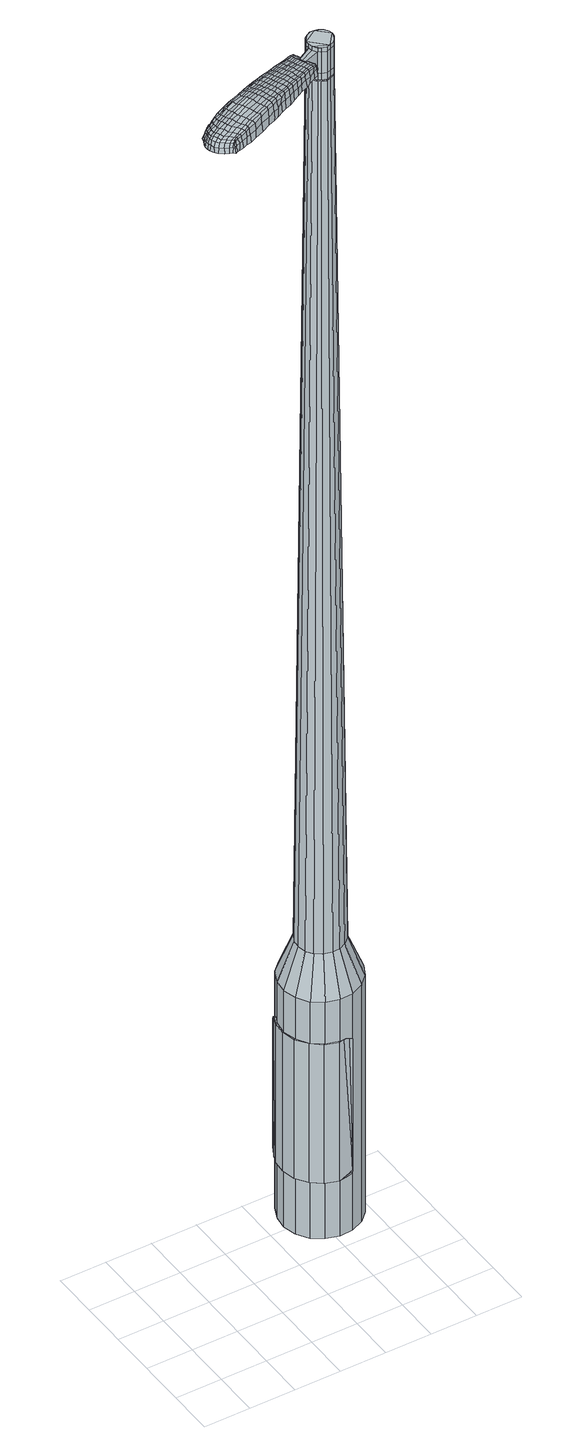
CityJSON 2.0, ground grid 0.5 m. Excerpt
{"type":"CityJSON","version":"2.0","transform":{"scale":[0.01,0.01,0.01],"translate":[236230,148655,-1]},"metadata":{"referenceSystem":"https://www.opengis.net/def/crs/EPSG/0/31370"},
"CityObjects":{
"object1":{"type":"GenericCityObject","attributes":{"cluster":153,"mean_distance_to_centroid":0.282,"new_centroid_x":236232.1,"new_centroid_y":148656.59,"mean_distance_to_camera":11.83,"H1":15.17,"H2":19.15,"Z_final":111.48,"cluster2":-1,"proj_x":236229.72,"proj_y":148650.28,"id_line":53261,"bearing_l":293.91,"distance":6.74,"orientation":"right","G_obj":203.91},"geometry":[{"type":"MultiSurface","lod":"2","boundaries":[[[0,1,2,3]],[[1,4,5,2]],[[4,6,7,5]],[[6,8,9,7]],[[8,10,11,9]],[[10,12,13,11]],[[12,14,15,13]],[[14,16,17,15]],[[16,18,19,17]],[[18,20,21,19]],[[20,22,23,21]],[[22,24,25,23]],[[24,26,27,25]],[[26,28,29,27]],[[28,30,31,29]],[[30,32,33,31]],[[32,34,35,33]],[[34,0,3,35]],[[36,37,38,39]],[[38,40,41,42]],[[41,43,42]],[[42,44,45,46]],[[45,47,46]],[[46,48,49,50]],[[49,51,50]],[[42,46,50,38]],[[50,52,39,38]],[[53,36,39]],[[2,5,7,35]],[[7,9,11,15]],[[11,13,15]],[[15,17,19,23]],[[19,21,23]],[[23,25,27,31]],[[27,29,31]],[[15,23,31,7]],[[31,33,35,7]],[[3,2,35]],[[1,0,54,55]],[[0,34,56,54]],[[34,32,57,56]],[[32,30,58,57]],[[30,28,59,58]],[[28,26,60,59]],[[26,24,61,60]],[[24,22,62,61]],[[22,20,63,62]],[[20,18,64,63]],[[18,16,65,64]],[[16,14,66,65]],[[14,12,67,66]],[[12,10,68,67]],[[10,8,69,68]],[[8,6,70,69]],[[6,4,71,70]],[[4,1,55,71]],[[55,54,72,73]],[[54,56,74,72]],[[56,57,75,74]],[[57,58,76,75]],[[58,59,77,76]],[[59,60,78,77]],[[60,61,79,78]],[[61,62,80,79]],[[62,63,81,80]],[[63,64,82,81]],[[64,65,83,82]],[[65,66,84,83]],[[66,67,85,84]],[[67,68,86,85]],[[68,69,87,86]],[[69,70,88,87]],[[70,71,89,88]],[[71,55,73,89]],[[72,90,91,73]],[[92,93,90,72]],[[94,95,93,92]],[[96,97,95,94]],[[77,98,97,96]],[[99,100,98,77]],[[79,101,100,99]],[[80,102,101,79]],[[103,104,102,80]],[[105,106,104,103]],[[83,107,106,105]],[[108,109,107,83]],[[110,111,109,108]],[[112,113,111,110]],[[114,115,113,112]],[[116,117,115,114]],[[118,119,117,116]],[[73,91,119,118]],[[120,121,122,123]],[[124,120,123,125]],[[126,124,125,127]],[[128,126,127,129]],[[130,128,129,131]],[[132,130,131,133]],[[134,132,133,135]],[[136,134,135,137]],[[138,136,137,139]],[[140,138,139,141]],[[142,140,141,143]],[[144,142,143,145]],[[146,144,145,147]],[[148,146,147,149]],[[150,148,149,151]],[[152,150,151,153]],[[74,92,72]],[[74,75,94,92]],[[75,76,96,94]],[[76,77,96]],[[78,99,77]],[[78,79,99]],[[81,103,80]],[[81,82,105,103]],[[82,83,105]],[[84,108,83]],[[84,85,110,108]],[[85,86,112,110]],[[86,87,114,112]],[[87,88,116,114]],[[88,89,118,116]],[[89,73,118]],[[154,119,91]],[[154,155,117,119]],[[155,156,115,117]],[[156,157,113,115]],[[157,158,111,113]],[[158,159,109,111]],[[159,107,109]],[[160,106,107]],[[160,161,104,106]],[[161,102,104]],[[162,100,101]],[[162,98,100]],[[163,97,98]],[[163,164,95,97]],[[164,165,93,95]],[[165,90,93]],[[39,52,152,166]],[[91,90,167,153]],[[53,39,166,121]],[[90,165,122,167]],[[36,53,121,120]],[[165,164,123,122]],[[37,36,120,124]],[[164,163,125,123]],[[38,37,124,126]],[[163,98,127,125]],[[40,38,126,128]],[[98,162,129,127]],[[41,40,128,130]],[[162,101,131,129]],[[43,41,130,132]],[[101,102,133,131]],[[42,43,132,134]],[[102,161,135,133]],[[44,42,134,136]],[[161,160,137,135]],[[45,44,136,138]],[[160,107,139,137]],[[47,45,138,140]],[[107,159,141,139]],[[46,47,140,142]],[[159,158,143,141]],[[48,46,142,144]],[[158,157,145,143]],[[49,48,144,146]],[[157,156,147,145]],[[51,49,146,148]],[[156,155,149,147]],[[50,51,148,150]],[[155,154,151,149]],[[52,50,150,152]],[[154,91,153,151]],[[152,153,168,169]],[[153,167,170,168]],[[167,122,171,170]],[[122,121,172,171]],[[121,166,173,172]],[[166,152,169,173]],[[174,175,176,177]],[[178,174,177,179]],[[174,178,180,181]],[[175,174,181,182]],[[183,184,185,186]],[[187,183,186,188]],[[183,187,189,190]],[[184,183,190,191]],[[192,193,194,195]],[[196,192,195,197]],[[192,196,198,199]],[[193,192,199,200]],[[201,202,203,204]],[[205,201,204,206]],[[201,205,207,208]],[[202,201,208,209]],[[210,211,212,213]],[[214,210,213,215]],[[210,214,216,217]],[[211,210,217,218]],[[219,220,221,222]],[[223,219,222,224]],[[219,223,225,226]],[[220,219,226,227]],[[228,229,230,231]],[[220,228,231,221]],[[228,220,227,232]],[[229,228,232,233]],[[234,235,236,237]],[[229,234,237,230]],[[234,229,233,238]],[[235,234,238,239]],[[240,178,179,241]],[[235,240,241,236]],[[240,235,239,242]],[[178,240,242,180]],[[243,244,245,246]],[[247,243,246,248]],[[243,247,249,250]],[[244,243,250,251]],[[252,253,254,255]],[[244,252,255,245]],[[252,244,251,256]],[[253,252,256,257]],[[258,259,260,261]],[[253,258,261,254]],[[258,253,257,262]],[[259,258,262,263]],[[264,265,266,267]],[[259,264,267,260]],[[264,259,263,268]],[[265,264,268,269]],[[270,175,182,271]],[[265,270,271,266]],[[270,265,269,272]],[[175,270,272,176]],[[273,274,275,276]],[[277,273,276,278]],[[273,277,279,280]],[[274,273,280,281]],[[282,283,284,285]],[[274,282,285,275]],[[282,274,281,286]],[[283,282,286,287]],[[288,289,290,291]],[[283,288,291,284]],[[288,283,287,292]],[[289,288,292,293]],[[294,187,188,295]],[[289,294,295,290]],[[294,289,293,296]],[[187,294,296,189]],[[297,298,299,300]],[[301,297,300,302]],[[297,301,303,304]],[[298,297,304,305]],[[306,307,308,309]],[[298,306,309,299]],[[306,298,305,310]],[[307,306,310,311]],[[312,313,314,315]],[[307,312,315,308]],[[312,307,311,316]],[[313,312,316,317]],[[318,319,320,321]],[[313,318,321,314]],[[318,313,317,322]],[[319,318,322,323]],[[324,184,191,325]],[[319,324,325,320]],[[324,319,323,326]],[[184,324,326,185]],[[327,213,212,328]],[[329,327,328,330]],[[327,329,331,332]],[[213,327,332,215]],[[333,329,330,334]],[[335,333,334,336]],[[333,335,337,338]],[[329,333,338,331]],[[339,335,336,340]],[[341,339,340,342]],[[339,341,343,344]],[[335,339,344,337]],[[345,341,342,346]],[[347,345,346,348]],[[345,347,349,350]],[[341,345,350,343]],[[351,347,348,352]],[[202,351,352,203]],[[351,202,209,353]],[[347,351,353,349]],[[354,355,200,199]],[[356,354,199,198]],[[354,356,357,358]],[[355,354,358,359]],[[360,361,359,358]],[[362,360,358,357]],[[360,362,363,364]],[[361,360,364,365]],[[366,367,365,364]],[[368,366,364,363]],[[366,368,369,370]],[[367,366,370,371]],[[372,373,371,370]],[[374,372,370,369]],[[372,374,207,205]],[[373,372,205,206]],[[375,376,377,378]],[[277,375,378,279]],[[375,277,278,379]],[[376,375,379,380]],[[381,196,197,382]],[[376,381,382,377]],[[381,376,380,383]],[[196,381,383,198]],[[384,385,386,387]],[[223,384,387,225]],[[384,223,224,388]],[[385,384,388,389]],[[390,391,392,393]],[[385,390,393,386]],[[390,385,389,394]],[[391,390,394,395]],[[396,193,200,397]],[[391,396,397,392]],[[396,391,395,398]],[[193,396,398,194]],[[399,400,401,402]],[[181,399,402,182]],[[399,181,180,403]],[[400,399,403,404]],[[405,406,407,408]],[[400,405,408,401]],[[405,400,404,409]],[[406,405,409,410]],[[411,204,203,412]],[[406,411,412,407]],[[411,406,410,413]],[[204,411,413,206]],[[414,415,416,417]],[[186,414,417,188]],[[414,186,185,418]],[[415,414,418,419]],[[420,208,207,421]],[[415,420,421,416]],[[420,415,419,422]],[[208,420,422,209]],[[423,424,425,426]],[[301,423,426,303]],[[423,301,302,427]],[[424,423,427,428]],[[429,214,215,430]],[[424,429,430,425]],[[429,424,428,431]],[[214,429,431,216]],[[432,433,434,435]],[[247,432,435,249]],[[432,247,248,436]],[[433,432,436,437]],[[438,439,440,441]],[[433,438,441,434]],[[438,433,437,442]],[[439,438,442,443]],[[444,211,218,445]],[[439,444,445,440]],[[444,439,443,446]],[[211,444,446,212]],[[447,448,437,436]],[[246,447,436,248]],[[447,246,245,449]],[[448,447,449,450]],[[451,452,443,442]],[[448,451,442,437]],[[451,448,450,453]],[[452,451,453,454]],[[455,328,212,446]],[[452,455,446,443]],[[455,452,454,456]],[[328,455,456,330]],[[457,458,459,460]],[[304,457,460,305]],[[457,304,303,426]],[[458,457,426,425]],[[461,332,331,462]],[[458,461,462,459]],[[461,458,425,430]],[[332,461,430,215]],[[463,464,450,449]],[[255,463,449,245]],[[463,255,254,465]],[[464,463,465,466]],[[467,468,454,453]],[[464,467,453,450]],[[467,464,466,469]],[[468,467,469,470]],[[471,334,330,456]],[[468,471,456,454]],[[471,468,470,472]],[[334,471,472,336]],[[473,474,475,476]],[[310,473,476,311]],[[473,310,305,460]],[[474,473,460,459]],[[477,338,337,478]],[[474,477,478,475]],[[477,474,459,462]],[[338,477,462,331]],[[479,480,466,465]],[[261,479,465,254]],[[479,261,260,481]],[[480,479,481,482]],[[483,484,470,469]],[[480,483,469,466]],[[483,480,482,485]],[[484,483,485,486]],[[487,340,336,472]],[[484,487,472,470]],[[487,484,486,488]],[[340,487,488,342]],[[489,490,491,492]],[[316,489,492,317]],[[489,316,311,476]],[[490,489,476,475]],[[493,344,343,494]],[[490,493,494,491]],[[493,490,475,478]],[[344,493,478,337]],[[495,496,482,481]],[[267,495,481,260]],[[495,267,266,497]],[[496,495,497,498]],[[499,500,486,485]],[[496,499,485,482]],[[499,496,498,501]],[[500,499,501,502]],[[503,346,342,488]],[[500,503,488,486]],[[503,500,502,504]],[[346,503,504,348]],[[505,506,507,508]],[[322,505,508,323]],[[505,322,317,492]],[[506,505,492,491]],[[509,350,349,510]],[[506,509,510,507]],[[509,506,491,494]],[[350,509,494,343]],[[511,512,498,497]],[[271,511,497,266]],[[511,271,182,402]],[[512,511,402,401]],[[513,514,502,501]],[[512,513,501,498]],[[513,512,401,408]],[[514,513,408,407]],[[515,352,348,504]],[[514,515,504,502]],[[515,514,407,412]],[[352,515,412,203]],[[516,517,419,418]],[[326,516,418,185]],[[516,326,323,508]],[[517,516,508,507]],[[518,353,209,422]],[[517,518,422,419]],[[518,517,507,510]],[[353,518,510,349]],[[519,520,380,379]],[[276,519,379,278]],[[519,276,275,521]],[[520,519,521,522]],[[523,356,198,383]],[[520,523,383,380]],[[523,520,522,524]],[[356,523,524,357]],[[525,526,527,528]],[[226,525,528,227]],[[525,226,225,387]],[[526,525,387,386]],[[529,530,531,532]],[[526,529,532,527]],[[529,526,386,393]],[[530,529,393,392]],[[533,355,359,534]],[[530,533,534,531]],[[533,530,392,397]],[[355,533,397,200]],[[535,536,522,521]],[[285,535,521,275]],[[535,285,284,537]],[[536,535,537,538]],[[539,362,357,524]],[[536,539,524,522]],[[539,536,538,540]],[[362,539,540,363]],[[541,542,543,544]],[[232,541,544,233]],[[541,232,227,528]],[[542,541,528,527]],[[545,546,547,548]],[[542,545,548,543]],[[545,542,527,532]],[[546,545,532,531]],[[549,361,365,550]],[[546,549,550,547]],[[549,546,531,534]],[[361,549,534,359]],[[551,552,538,537]],[[291,551,537,284]],[[551,291,290,553]],[[552,551,553,554]],[[555,368,363,540]],[[552,555,540,538]],[[555,552,554,556]],[[368,555,556,369]],[[557,558,559,560]],[[238,557,560,239]],[[557,238,233,544]],[[558,557,544,543]],[[561,562,563,564]],[[558,561,564,559]],[[561,558,543,548]],[[562,561,548,547]],[[565,367,371,566]],[[562,565,566,563]],[[565,562,547,550]],[[367,565,550,365]],[[567,568,554,553]],[[295,567,553,290]],[[567,295,188,417]],[[568,567,417,416]],[[569,374,369,556]],[[568,569,556,554]],[[569,568,416,421]],[[374,569,421,207]],[[570,571,404,403]],[[242,570,403,180]],[[570,242,239,560]],[[571,570,560,559]],[[572,573,410,409]],[[571,572,409,404]],[[572,571,559,564]],[[573,572,564,563]],[[574,373,206,413]],[[573,574,413,410]],[[574,573,563,566]],[[373,574,566,371]],[[575,576,577,578]],[[578,577,579,580]],[[581,579,577,582]],[[582,577,576,583]],[[584,585,586,587]],[[587,586,588,589]],[[590,588,586,591]],[[591,586,585,592]],[[593,594,595,596]],[[596,595,597,598]],[[599,597,595,600]],[[600,595,594,601]],[[602,603,604,605]],[[605,604,606,607]],[[608,606,604,609]],[[609,604,603,610]],[[611,612,613,614]],[[614,613,615,616]],[[617,615,613,618]],[[618,613,612,619]],[[620,621,622,623]],[[623,622,624,625]],[[626,624,622,627]],[[627,622,621,628]],[[629,630,631,632]],[[632,631,621,620]],[[628,621,631,633]],[[633,631,630,634]],[[635,636,637,638]],[[638,637,630,629]],[[634,630,637,639]],[[639,637,636,640]],[[580,579,641,642]],[[642,641,636,635]],[[640,636,641,643]],[[643,641,579,581]],[[644,645,646,647]],[[647,646,648,649]],[[650,648,646,651]],[[651,646,645,652]],[[653,654,655,656]],[[656,655,645,644]],[[652,645,655,657]],[[657,655,654,658]],[[659,660,661,662]],[[662,661,654,653]],[[658,654,661,663]],[[663,661,660,664]],[[665,666,667,668]],[[668,667,660,659]],[[664,660,667,669]],[[669,667,666,670]],[[583,576,671,672]],[[672,671,666,665]],[[670,666,671,673]],[[673,671,576,575]],[[674,675,676,677]],[[677,676,678,679]],[[680,678,676,681]],[[681,676,675,682]],[[683,684,685,686]],[[686,685,675,674]],[[682,675,685,687]],[[687,685,684,688]],[[689,690,691,692]],[[692,691,684,683]],[[688,684,691,693]],[[693,691,690,694]],[[589,588,695,696]],[[696,695,690,689]],[[694,690,695,697]],[[697,695,588,590]],[[698,699,700,701]],[[701,700,702,703]],[[704,702,700,705]],[[705,700,699,706]],[[707,708,709,710]],[[710,709,699,698]],[[706,699,709,711]],[[711,709,708,712]],[[713,714,715,716]],[[716,715,708,707]],[[712,708,715,717]],[[717,715,714,718]],[[719,720,721,722]],[[722,721,714,713]],[[718,714,721,723]],[[723,721,720,724]],[[592,585,725,726]],[[726,725,720,719]],[[724,720,725,727]],[[727,725,585,584]],[[611,614,728,729]],[[729,728,730,731]],[[732,730,728,733]],[[733,728,614,616]],[[731,730,734,735]],[[735,734,736,737]],[[738,736,734,739]],[[739,734,730,732]],[[737,736,740,741]],[[741,740,742,743]],[[744,742,740,745]],[[745,740,736,738]],[[743,742,746,747]],[[747,746,748,749]],[[750,748,746,751]],[[751,746,742,744]],[[749,748,752,753]],[[753,752,603,602]],[[610,603,752,754]],[[754,752,748,750]],[[601,755,756,600]],[[600,756,757,599]],[[758,757,756,759]],[[759,756,755,760]],[[760,761,762,759]],[[759,762,763,758]],[[764,763,762,765]],[[765,762,761,766]],[[766,767,768,765]],[[765,768,769,764]],[[770,769,768,771]],[[771,768,767,772]],[[772,773,774,771]],[[771,774,775,770]],[[608,775,774,606]],[[606,774,773,607]],[[776,777,778,779]],[[779,778,678,680]],[[679,678,778,780]],[[780,778,777,781]],[[598,597,782,783]],[[783,782,777,776]],[[781,777,782,784]],[[784,782,597,599]],[[785,786,787,788]],[[788,787,624,626]],[[625,624,787,789]],[[789,787,786,790]],[[791,792,793,794]],[[794,793,786,785]],[[790,786,793,795]],[[795,793,792,796]],[[601,594,797,798]],[[798,797,792,791]],[[796,792,797,799]],[[799,797,594,593]],[[800,801,802,803]],[[803,802,582,583]],[[581,582,802,804]],[[804,802,801,805]],[[806,807,808,809]],[[809,808,801,800]],[[805,801,808,810]],[[810,808,807,811]],[[602,605,812,813]],[[813,812,807,806]],[[811,807,812,814]],[[814,812,605,607]],[[815,816,817,818]],[[818,817,587,589]],[[584,587,817,819]],[[819,817,816,820]],[[608,609,821,822]],[[822,821,816,815]],[[820,816,821,823]],[[823,821,609,610]],[[824,825,702,826]],[[826,702,704]],[[703,702,827]],[[827,702,825,828]],[[616,615,829,830]],[[830,829,825,824]],[[828,825,829,831]],[[831,829,615,617]],[[832,833,648,650]],[[649,648,834]],[[648,833,834]],[[835,836,837,838]],[[838,837,833,832]],[[834,833,837,839]],[[839,837,836,840]],[[619,612,841,842]],[[842,841,836,835]],[[840,836,841,843]],[[843,841,612,611]],[[834,844,647,649]],[[644,647,844,845]],[[845,844,846]],[[840,847,848,839]],[[839,848,844,834]],[[846,844,848,849]],[[849,848,847,850]],[[611,729,851,843]],[[843,851,847,840]],[[850,847,851,852]],[[852,851,729,731]],[[853,854,855,856]],[[856,855,705,706]],[[704,705,855,826]],[[826,855,854,824]],[[732,733,857,858]],[[858,857,854,853]],[[824,854,857,830]],[[830,857,733,616]],[[846,859,860,845]],[[845,860,656,644]],[[653,656,860,861]],[[861,860,859,862]],[[850,863,864,849]],[[849,864,859,846]],[[862,859,864,865]],[[865,864,863,866]],[[731,735,867,852]],[[852,867,863,850]],[[866,863,867,868]],[[868,867,735,737]],[[869,870,871,872]],[[872,871,711,712]],[[706,711,871,856]],[[856,871,870,853]],[[738,739,873,874]],[[874,873,870,869]],[[853,870,873,858]],[[858,873,739,732]],[[862,875,876,861]],[[861,876,662,653]],[[659,662,876,877]],[[877,876,875,878]],[[866,879,880,865]],[[865,880,875,862]],[[878,875,880,881]],[[881,880,879,882]],[[737,741,883,868]],[[868,883,879,866]],[[882,879,883,884]],[[884,883,741,743]],[[885,886,887,888]],[[888,887,717,718]],[[712,717,887,872]],[[872,887,886,869]],[[744,745,889,890]],[[890,889,886,885]],[[869,886,889,874]],[[874,889,745,738]],[[878,891,892,877]],[[877,892,668,659]],[[665,668,892,893]],[[893,892,891,894]],[[882,895,896,881]],[[881,896,891,878]],[[894,891,896,897]],[[897,896,895,898]],[[743,747,899,884]],[[884,899,895,882]],[[898,895,899,900]],[[900,899,747,749]],[[901,902,903,904]],[[904,903,723,724]],[[718,723,903,888]],[[888,903,902,885]],[[750,751,905,906]],[[906,905,902,901]],[[885,902,905,890]],[[890,905,751,744]],[[894,907,908,893]],[[893,908,672,665]],[[583,672,908,803]],[[803,908,907,800]],[[898,909,910,897]],[[897,910,907,894]],[[800,907,910,809]],[[809,910,909,806]],[[749,753,911,900]],[[900,911,909,898]],[[806,909,911,813]],[[813,911,753,602]],[[820,912,913,819]],[[819,913,727,584]],[[724,727,913,904]],[[904,913,912,901]],[[610,754,914,823]],[[823,914,912,820]],[[901,912,914,906]],[[906,914,754,750]],[[781,915,916,780]],[[780,916,677,679]],[[674,677,916,917]],[[917,916,915,918]],[[599,757,919,784]],[[784,919,915,781]],[[918,915,919,920]],[[920,919,757,758]],[[921,922,923,924]],[[924,923,627,628]],[[626,627,923,788]],[[788,923,922,785]],[[925,926,927,928]],[[928,927,922,921]],[[785,922,927,794]],[[794,927,926,791]],[[760,755,929,930]],[[930,929,926,925]],[[791,926,929,798]],[[798,929,755,601]],[[918,931,932,917]],[[917,932,686,674]],[[683,686,932,933]],[[933,932,931,934]],[[758,763,935,920]],[[920,935,931,918]],[[934,931,935,936]],[[936,935,763,764]],[[937,938,939,940]],[[940,939,633,634]],[[628,633,939,924]],[[924,939,938,921]],[[941,942,943,944]],[[944,943,938,937]],[[921,938,943,928]],[[928,943,942,925]],[[766,761,945,946]],[[946,945,942,941]],[[925,942,945,930]],[[930,945,761,760]],[[934,947,948,933]],[[933,948,692,683]],[[689,692,948,949]],[[949,948,947,950]],[[764,769,951,936]],[[936,951,947,934]],[[950,947,951,952]],[[952,951,769,770]],[[953,954,955,956]],[[956,955,639,640]],[[634,639,955,940]],[[940,955,954,937]],[[957,958,959,960]],[[960,959,954,953]],[[937,954,959,944]],[[944,959,958,941]],[[772,767,961,962]],[[962,961,958,957]],[[941,958,961,946]],[[946,961,767,766]],[[950,963,964,949]],[[949,964,696,689]],[[589,696,964,818]],[[818,964,963,815]],[[770,775,965,952]],[[952,965,963,950]],[[815,963,965,822]],[[822,965,775,608]],[[805,966,967,804]],[[804,967,643,581]],[[640,643,967,956]],[[956,967,966,953]],[[811,968,969,810]],[[810,969,966,805]],[[953,966,969,960]],[[960,969,968,957]],[[607,773,970,814]],[[814,970,968,811]],[[957,968,970,962]],[[962,970,773,772]],[[575,578,177,176]],[[578,580,179,177]],[[590,591,190,189]],[[591,592,191,190]],[[593,596,195,194]],[[596,598,197,195]],[[617,618,217,216]],[[618,619,218,217]],[[620,623,222,221]],[[623,625,224,222]],[[629,632,231,230]],[[632,620,221,231]],[[635,638,237,236]],[[638,629,230,237]],[[580,642,241,179]],[[642,635,236,241]],[[650,651,250,249]],[[651,652,251,250]],[[652,657,256,251]],[[657,658,257,256]],[[658,663,262,257]],[[663,664,263,262]],[[664,669,268,263]],[[669,670,269,268]],[[670,673,272,269]],[[673,575,176,272]],[[680,681,280,279]],[[681,682,281,280]],[[682,687,286,281]],[[687,688,287,286]],[[688,693,292,287]],[[693,694,293,292]],[[694,697,296,293]],[[697,590,189,296]],[[698,701,300,299]],[[701,703,302,300]],[[707,710,309,308]],[[710,698,299,309]],[[713,716,315,314]],[[716,707,308,315]],[[719,722,321,320]],[[722,713,314,321]],[[592,726,325,191]],[[726,719,320,325]],[[776,779,378,377]],[[779,680,279,378]],[[598,783,382,197]],[[783,776,377,382]],[[625,789,388,224]],[[789,790,389,388]],[[790,795,394,389]],[[795,796,395,394]],[[796,799,398,395]],[[799,593,194,398]],[[703,827,427,302]],[[827,828,428,427]],[[828,831,431,428]],[[831,617,216,431]],[[832,650,435,434]],[[650,249,435]],[[835,838,441,440]],[[838,832,434,441]],[[619,842,445,218]],[[842,835,440,445]],[[971,972,973,974]],[[975,976,974,973]],[[977,978,979,980]],[[981,982,983,984]],[[972,985,986,973]],[[987,975,973,986]],[[988,977,980,989]],[[990,991,982,981]],[[985,992,993,986]],[[993,994,987,986]],[[995,988,989,996]],[[997,991,990,998]],[[992,999,1000,993]],[[1000,1001,994,993]],[[1002,995,996,1003]],[[1004,997,998,1005]],[[1006,1007,1008,1009]],[[1010,1011,1007,1006]],[[1010,1012,1013,1011]],[[1012,1014,1015,1013]],[[1016,1017,1018,1019]],[[1020,1021,1017,1016]],[[1022,1023,1021,1020]],[[1024,1025,1023,1022]],[[1019,1008,1007,1016]],[[1016,1007,1011,1020]],[[1011,1013,1022,1020]],[[1013,1015,1024,1022]],[[980,979,976,975]],[[989,980,975,987]],[[994,996,989,987]],[[1001,1003,996,994]],[[981,984,978,977]],[[990,981,977,988]],[[998,990,988,995]],[[1005,998,995,1002]],[[982,1006,1009,983]],[[991,1010,1006,982]],[[1012,1010,991,997]],[[1014,1012,997,1004]],[[1026,1027,1028,1029]],[[1028,1030,1031,1032]],[[1028,1032,1033,1034]],[[1028,1034,1029]],[[1035,1026,1029,1036]],[[1037,1036,1029,1038]],[[1039,1038,1029]],[[1040,1028,1027,1041]],[[1042,1040,1041,1043]],[[1044,1042,1043,1045]],[[1046,1044,1045,1047]],[[1048,1046,1047,1049]],[[1049,1050,1051,1052]],[[1049,1052,1053,1054]],[[1049,1054,1055,1056]],[[1055,1057,1058,1059]],[[1055,1059,1060,1061]],[[1055,1061,1056]],[[1049,1056,1048]],[[1062,1063,1027,1026]],[[1064,1065,1030,1028]],[[1066,1067,1039,1029]],[[1063,1068,1041,1027]],[[1069,1064,1028,1040]],[[1068,1070,1043,1041]],[[1071,1069,1040,1042]],[[1070,1072,1045,1043]],[[1073,1071,1042,1044]],[[1072,1074,1047,1045]],[[1075,1073,1044,1046]],[[1074,1076,1049,1047]],[[1077,1075,1046,1048]],[[1076,1078,1050,1049]],[[1079,1080,1057,1055]],[[1081,1077,1048,1056]],[[1051,1050,1078,1082]],[[1052,1051,1082,1083]],[[1053,1052,1083,1084]],[[1054,1053,1084,1085]],[[1055,1054,1085,1079]],[[1086,1062,1026,1035]],[[1087,1086,1035,1036]],[[1088,1087,1036,1037]],[[1089,1088,1037,1038]],[[1067,1089,1038,1039]],[[1031,1030,1065,1090]],[[1058,1057,1080,1091]],[[1032,1031,1090,1092]],[[1033,1032,1092,1093]],[[1034,1033,1093,1094]],[[1029,1034,1094,1066]],[[1059,1058,1091,1095]],[[1060,1059,1095,1096]],[[1061,1060,1096,1097]],[[1056,1061,1097,1081]]]}]}
},
"vertices":[
[171,140,384],[167,154,384],[167,154,96],[171,140,96],[169,168,384],[169,168,96],[175,182,384],[175,182,96],[186,192,384],[186,192,96],[199,198,384],[199,198,96],[214,199,384],[214,199,96],[228,195,384],[228,195,96],[240,186,384],[240,186,96],[248,174,384],[248,174,96],[251,160,384],[251,160,96],[250,145,384],[250,145,96],[243,132,384],[243,132,96],[233,122,384],[233,122,96],[219,116,384],[219,116,96],[205,115,384],[205,115,96],[191,119,384],[191,119,96],[179,127,384],[179,127,96],[203,145,1524],[208,143,1524],[212,144,1524],[197,151,1524],[217,146,1524],[220,149,1524],[223,158,1524],[222,153,1524],[222,162,1524],[219,166,1524],[211,170,1524],[215,169,1524],[206,170,1524],[202,168,1524],[196,160,1524],[198,165,1524],[196,156,1524],[200,147,1524],[186,146,429],[184,155,429],[191,139,429],[198,134,429],[207,132,429],[215,132,429],[223,136,429],[230,142,429],[233,150,429],[234,158,429],[232,167,429],[227,174,429],[220,179,429],[212,182,429],[203,181,429],[195,178,429],[189,172,429],[185,164,429],[197,151,1483],[196,156,1483],[200,147,1483],[203,145,1483],[208,143,1483],[212,144,1483],[217,146,1483],[220,149,1483],[222,153,1483],[223,158,1483],[222,162,1483],[219,166,1483],[215,169,1483],[211,170,1483],[206,170,1483],[202,168,1483],[198,165,1483],[196,160,1483],[197,151,1485],[196,156,1485],[200,148,1483],[200,148,1485],[204,145,1483],[204,145,1485],[208,144,1483],[208,144,1485],[212,144,1485],[216,146,1483],[216,146,1485],[220,149,1485],[222,153,1485],[222,158,1483],[222,158,1485],[221,162,1483],[221,162,1485],[219,166,1485],[215,168,1483],[215,168,1485],[211,169,1483],[211,169,1485],[206,169,1483],[206,169,1485],[202,167,1483],[202,167,1485],[199,164,1483],[199,164,1485],[197,160,1483],[197,160,1485],[203,145,1519],[200,147,1519],[200,147,1493],[203,145,1493],[208,143,1519],[208,143,1493],[212,144,1519],[212,144,1493],[217,146,1519],[217,146,1493],[220,149,1519],[220,149,1493],[222,153,1519],[222,153,1493],[223,158,1519],[223,158,1493],[222,162,1519],[222,162,1493],[219,166,1519],[219,166,1493],[215,169,1519],[215,169,1493],[211,170,1519],[211,170,1493],[206,170,1519],[206,170,1493],[202,168,1519],[202,168,1493],[198,165,1519],[198,165,1493],[196,160,1519],[196,160,1493],[196,156,1519],[196,156,1493],[196,160,1485],[198,165,1485],[202,168,1485],[206,170,1485],[211,170,1485],[215,169,1485],[222,162,1485],[223,158,1485],[217,146,1485],[208,143,1485],[203,145,1485],[200,147,1485],[197,151,1519],[197,151,1493],[179,147,1513],[179,147,1518],[180,144,1513],[181,141,1513],[181,141,1518],[180,144,1518],[104,132,1519],[111,134,1518],[109,135,1509],[102,132,1510],[96,128,1519],[94,129,1510],[98,127,1526],[106,130,1525],[112,133,1525],[120,96,1519],[126,99,1518],[126,101,1525],[120,98,1525],[112,92,1519],[112,94,1526],[111,91,1510],[119,94,1510],[125,97,1509],[45,82,1519],[44,86,1519],[43,86,1513],[45,82,1513],[48,79,1519],[47,79,1513],[49,80,1524],[47,83,1524],[45,87,1524],[113,113,1530],[120,116,1529],[119,119,1529],[112,116,1530],[105,109,1531],[103,112,1531],[106,105,1530],[115,109,1530],[121,112,1529],[187,145,1512],[186,148,1512],[185,147,1517],[186,145,1517],[188,143,1512],[187,142,1517],[187,142,1506],[186,145,1506],[185,148,1506],[51,106,1519],[53,108,1519],[52,109,1512],[49,107,1512],[49,105,1518],[47,106,1512],[50,104,1522],[51,105,1523],[54,107,1524],[58,110,1519],[63,113,1519],[61,114,1512],[56,111,1512],[59,109,1524],[64,112,1525],[68,116,1519],[75,119,1519],[73,120,1511],[66,117,1511],[69,115,1526],[76,118,1526],[85,124,1519],[84,125,1510],[87,123,1526],[173,158,1513],[166,155,1513],[167,154,1518],[174,157,1517],[179,159,1512],[178,158,1516],[178,160,1506],[172,158,1507],[165,156,1507],[159,152,1514],[152,150,1515],[153,149,1520],[160,151,1519],[158,153,1507],[151,150,1507],[145,147,1515],[138,144,1516],[140,144,1522],[146,146,1521],[144,148,1508],[137,145,1508],[131,142,1517],[124,139,1517],[126,138,1524],[133,141,1523],[130,143,1508],[123,140,1509],[118,137,1518],[119,136,1524],[116,138,1509],[64,73,1519],[68,74,1519],[67,76,1524],[64,75,1523],[62,73,1518],[62,74,1522],[62,71,1512],[64,72,1512],[67,73,1512],[72,76,1519],[78,78,1519],[78,79,1525],[72,77,1524],[72,74,1512],[77,76,1512],[83,80,1519],[91,83,1519],[91,84,1526],[83,81,1526],[83,78,1511],[90,81,1511],[101,88,1519],[101,89,1526],[101,86,1510],[185,130,1513],[179,126,1513],[178,125,1507],[185,128,1507],[190,133,1512],[190,131,1506],[189,133,1516],[186,131,1517],[179,128,1518],[172,123,1514],[165,119,1515],[165,118,1507],[172,121,1507],[172,124,1519],[166,121,1520],[159,116,1515],[152,113,1516],[152,111,1508],[158,114,1508],[159,118,1521],[152,114,1522],[146,109,1517],[139,106,1517],[138,104,1509],[145,107,1508],[146,111,1523],[139,108,1524],[132,103,1518],[132,101,1509],[133,104,1524],[181,143,1519],[180,145,1519],[174,140,1520],[173,142,1520],[175,137,1520],[182,140,1519],[167,137,1522],[166,139,1522],[160,134,1523],[159,136,1523],[162,131,1523],[168,134,1521],[154,131,1524],[152,133,1524],[147,128,1525],[146,130,1525],[148,125,1525],[155,128,1524],[140,125,1526],[139,127,1526],[133,122,1527],[132,124,1527],[135,118,1527],[141,122,1526],[127,119,1528],[125,121,1528],[128,115,1528],[50,84,1527],[48,88,1527],[52,81,1526],[56,83,1527],[54,86,1528],[52,90,1528],[60,89,1529],[58,92,1529],[62,85,1528],[68,88,1530],[66,92,1530],[65,95,1530],[73,95,1531],[72,98,1531],[75,91,1530],[83,95,1531],[81,98,1531],[80,102,1531],[93,104,1531],[92,107,1531],[95,100,1531],[60,73,1518],[57,74,1519],[56,73,1513],[59,72,1513],[61,74,1523],[58,75,1523],[52,76,1519],[52,75,1513],[54,77,1524],[47,103,1518],[46,101,1518],[47,101,1523],[49,103,1523],[46,104,1513],[45,101,1513],[44,97,1519],[43,93,1519],[45,94,1524],[46,97,1523],[43,97,1513],[42,93,1513],[43,90,1519],[45,90,1524],[42,89,1513],[107,129,1528],[107,127,1528],[114,130,1528],[113,132,1527],[99,126,1528],[99,124,1529],[108,125,1529],[109,122,1530],[116,124,1529],[115,127,1528],[100,121,1529],[101,118,1530],[111,119,1530],[117,122,1529],[102,115,1531],[119,99,1528],[118,102,1529],[110,98,1529],[112,96,1528],[126,103,1527],[125,105,1528],[117,105,1529],[108,101,1530],[123,108,1528],[192,134,1512],[191,136,1512],[190,136,1517],[190,134,1517],[191,133,1506],[190,135,1506],[189,139,1512],[188,139,1517],[189,139,1506],[181,159,1512],[182,157,1512],[181,158,1506],[180,159,1506],[180,158,1517],[181,156,1517],[183,155,1512],[184,153,1512],[183,153,1506],[182,155,1506],[182,154,1517],[183,152,1517],[185,150,1512],[184,150,1506],[184,150,1517],[175,156,1519],[176,154,1519],[168,153,1520],[169,152,1520],[177,152,1519],[178,150,1519],[170,149,1520],[171,147,1520],[179,148,1519],[172,145,1520],[185,132,1519],[185,134,1519],[178,131,1520],[179,129,1520],[183,137,1519],[177,134,1520],[161,150,1521],[162,149,1521],[154,148,1522],[155,146,1522],[163,147,1521],[164,144,1521],[156,144,1522],[157,141,1523],[165,142,1522],[158,139,1523],[172,126,1521],[171,127,1521],[164,124,1522],[165,122,1522],[170,131,1521],[163,127,1522],[147,145,1523],[148,143,1523],[140,142,1524],[141,141,1524],[149,141,1523],[150,138,1524],[142,138,1525],[143,136,1525],[151,136,1524],[144,133,1525],[159,119,1523],[158,121,1523],[151,118,1524],[152,116,1524],[156,124,1524],[150,121,1525],[134,140,1525],[134,138,1525],[127,137,1526],[127,135,1526],[135,136,1526],[136,133,1526],[128,133,1527],[130,130,1527],[138,130,1526],[131,127,1527],[145,112,1525],[145,114,1525],[138,111,1526],[139,109,1526],[143,118,1526],[136,115,1527],[120,134,1527],[121,133,1527],[122,130,1527],[123,127,1528],[124,124,1528],[132,106,1527],[131,108,1527],[130,111,1528],[63,75,1525],[60,76,1525],[66,76,1526],[64,77,1526],[56,78,1526],[60,80,1527],[51,104,1525],[49,102,1525],[53,103,1526],[54,105,1525],[48,99,1525],[47,95,1526],[51,97,1527],[52,100,1526],[47,91,1526],[51,93,1527],[71,78,1526],[69,79,1527],[77,80,1527],[75,82,1528],[65,82,1528],[72,85,1529],[58,108,1526],[58,106,1527],[63,109,1528],[64,111,1527],[57,103,1527],[57,99,1528],[63,102,1529],[63,106,1528],[57,96,1528],[64,99,1530],[82,82,1528],[81,84,1529],[90,86,1528],[88,88,1529],[78,87,1529],[86,91,1530],[69,113,1528],[69,111,1528],[77,115,1529],[77,117,1528],[69,108,1529],[70,105,1530],[78,109,1530],[77,112,1530],[70,102,1530],[79,105,1531],[101,91,1529],[99,93,1529],[97,96,1530],[87,121,1528],[88,119,1529],[88,117,1530],[89,113,1530],[90,110,1531],[110,133,1509],[112,132,1518],[105,130,1518],[103,131,1509],[97,126,1519],[95,127,1510],[98,125,1525],[106,129,1525],[113,131,1525],[125,103,1525],[125,101,1518],[119,98,1518],[119,100,1525],[111,94,1519],[111,96,1525],[110,92,1510],[118,96,1509],[125,99,1509],[45,86,1513],[46,87,1519],[47,84,1519],[47,83,1513],[50,81,1519],[49,80,1513],[51,81,1524],[49,84,1524],[47,87,1524],[118,118,1528],[119,115,1528],[113,113,1529],[112,115,1529],[105,109,1529],[103,112,1529],[106,106,1529],[114,109,1529],[121,112,1528],[183,147,1516],[184,147,1512],[185,145,1512],[184,144,1516],[186,142,1512],[185,142,1516],[185,141,1506],[184,144,1506],[183,147,1506],[53,107,1512],[55,106,1519],[52,105,1518],[51,106,1512],[50,103,1518],[49,104,1512],[51,103,1522],[53,104,1523],[55,105,1523],[62,112,1512],[64,111,1519],[59,109,1519],[57,110,1512],[60,108,1524],[65,110,1525],[74,118,1511],[76,117,1519],[69,114,1519],[67,115,1511],[70,113,1525],[77,116,1526],[86,122,1519],[84,123,1510],[88,121,1526],[168,152,1518],[167,153,1513],[174,156,1513],[175,155,1517],[179,157,1512],[178,156,1515],[178,158,1506],[173,156,1506],[166,154,1507],[154,147,1520],[153,148,1514],[160,150,1514],[161,150,1519],[158,151,1507],[151,149,1507],[140,142,1522],[139,143,1516],[146,145,1515],[147,144,1521],[144,146,1508],[137,143,1508],[126,136,1523],[125,137,1517],[132,140,1516],[133,139,1522],[130,141,1508],[123,138,1508],[118,135,1517],[120,134,1524],[116,136,1509],[67,77,1523],[67,76,1519],[64,75,1518],[64,76,1523],[62,75,1518],[62,76,1522],[62,73,1512],[64,74,1512],[67,75,1512],[77,81,1525],[77,80,1519],[72,78,1519],[72,79,1524],[71,76,1512],[77,78,1512],[90,86,1526],[90,85,1519],[83,82,1519],[83,83,1525],[82,80,1511],[89,83,1511],[100,89,1519],[100,91,1526],[100,87,1510],[177,127,1507],[178,128,1513],[184,131,1513],[184,130,1506],[189,134,1512],[188,133,1506],[188,134,1515],[184,133,1517],[178,129,1518],[164,120,1507],[164,121,1514],[171,125,1514],[171,123,1507],[171,126,1519],[165,123,1520],[151,113,1508],[151,114,1516],[158,118,1515],[157,116,1508],[158,119,1521],[151,116,1522],[137,106,1508],[138,108,1517],[145,111,1516],[144,109,1508],[145,113,1522],[138,109,1523],[132,104,1517],[131,102,1509],[132,106,1524],[180,142,1518],[179,145,1518],[173,140,1519],[172,142,1519],[175,137,1519],[181,140,1518],[167,137,1520],[166,139,1520],[160,134,1521],[159,136,1521],[161,131,1521],[168,134,1520],[153,131,1523],[152,133,1523],[146,127,1524],[145,130,1524],[148,125,1524],[154,128,1523],[140,124,1525],[138,127,1525],[133,121,1526],[132,124,1526],[134,118,1526],[141,122,1525],[126,118,1527],[125,121,1527],[127,115,1527],[50,88,1526],[51,85,1526],[53,82,1525],[57,84,1526],[54,87,1526],[53,90,1526],[59,92,1528],[60,89,1528],[62,86,1527],[69,89,1528],[67,92,1529],[65,95,1529],[72,98,1530],[73,95,1530],[75,92,1529],[83,95,1530],[81,98,1530],[80,102,1530],[92,107,1530],[93,104,1530],[95,100,1530],[57,75,1513],[58,76,1518],[60,75,1518],[60,74,1512],[61,76,1523],[59,77,1523],[54,78,1519],[53,77,1513],[55,79,1523],[49,100,1523],[48,100,1518],[49,102,1518],[50,102,1523],[48,103,1512],[47,100,1512],[47,94,1523],[46,93,1519],[46,97,1519],[48,97,1523],[45,97,1513],[45,93,1513],[46,90,1519],[47,90,1524],[45,90,1513],[114,129,1527],[107,127,1527],[107,128,1527],[113,130,1526],[99,125,1527],[99,123,1528],[116,124,1528],[109,121,1528],[108,124,1528],[115,127,1527],[100,121,1528],[101,118,1529],[110,118,1529],[117,121,1528],[102,115,1529],[110,98,1528],[118,102,1527],[119,101,1527],[111,97,1527],[125,104,1526],[124,105,1527],[116,105,1528],[108,102,1528],[123,109,1527],[188,136,1516],[189,135,1512],[188,135,1516],[189,133,1506],[188,134,1506],[187,138,1512],[186,138,1516],[187,138,1506],[178,157,1506],[180,156,1512],[179,156,1516],[181,152,1506],[182,152,1512],[180,154,1512],[179,155,1506],[180,154,1516],[181,151,1516],[183,149,1512],[182,149,1506],[182,149,1516],[175,154,1518],[168,152,1519],[168,151,1519],[177,149,1518],[176,152,1518],[169,149,1519],[170,147,1519],[178,147,1518],[171,144,1519],[177,131,1519],[184,134,1518],[184,133,1518],[178,130,1519],[182,137,1518],[176,134,1519],[161,148,1520],[161,149,1520],[154,146,1521],[155,146,1521],[163,144,1520],[162,146,1520],[155,143,1521],[157,141,1521],[165,141,1520],[158,138,1521],[164,124,1521],[171,127,1520],[171,126,1520],[164,123,1521],[169,131,1520],[163,127,1521],[148,143,1522],[147,144,1522],[140,141,1523],[141,140,1523],[150,138,1522],[149,141,1522],[142,138,1523],[143,135,1524],[151,136,1523],[144,133,1524],[151,118,1523],[157,121,1522],[158,120,1522],[151,117,1523],[156,124,1522],[149,121,1523],[134,137,1524],[134,138,1524],[127,136,1525],[127,135,1525],[136,132,1525],[135,135,1524],[128,132,1525],[129,130,1526],[137,130,1525],[130,127,1526],[137,111,1525],[144,115,1524],[145,113,1524],[138,110,1525],[142,118,1524],[136,115,1525],[120,132,1526],[120,133,1526],[123,127,1527],[121,130,1526],[124,124,1527],[131,108,1526],[131,107,1526],[129,112,1526],[61,77,1524],[63,77,1524],[66,78,1525],[64,78,1525],[57,80,1525],[60,81,1525],[54,103,1525],[51,101,1524],[52,103,1524],[55,104,1525],[52,96,1526],[49,95,1525],[50,98,1524],[53,100,1525],[49,91,1525],[52,93,1526],[69,80,1526],[71,80,1526],[76,82,1526],[75,83,1527],[66,83,1526],[72,85,1527],[64,108,1527],[59,105,1526],[59,107,1526],[65,109,1526],[64,102,1528],[58,99,1527],[58,102,1526],[64,105,1527],[58,96,1527],[64,99,1528],[81,85,1527],[82,84,1527],[89,87,1527],[88,88,1528],[78,88,1528],[86,91,1529],[77,114,1528],[70,111,1527],[70,112,1527],[77,115,1527],[78,108,1529],[70,105,1529],[70,108,1528],[78,111,1528],[71,101,1529],[79,105,1530],[99,93,1528],[100,92,1528],[97,97,1529],[88,119,1528],[88,120,1528],[89,113,1529],[89,116,1529],[90,110,1530],[178,158,1508],[181,152,1508],[150,140,1509],[147,147,1509],[130,132,1510],[127,139,1510],[94,116,1512],[90,125,1512],[107,132,1511],[110,123,1511],[78,109,1513],[65,103,1514],[62,111,1514],[74,117,1513],[183,146,1508],[154,132,1509],[134,124,1510],[98,108,1512],[114,115,1511],[81,100,1513],[69,95,1514],[186,139,1508],[157,125,1509],[137,116,1510],[102,99,1512],[118,106,1511],[73,87,1514],[85,92,1513],[189,133,1508],[160,118,1509],[141,108,1510],[105,91,1512],[122,98,1511],[76,79,1514],[89,83,1513],[53,97,1514],[50,94,1514],[47,100,1514],[50,105,1514],[57,89,1514],[52,87,1514],[60,82,1514],[55,81,1514],[64,74,1514],[58,75,1514],[46,90,1515],[45,85,1515],[44,86,1515],[45,94,1515],[48,86,1515],[45,84,1515],[50,82,1515],[46,83,1515],[52,78,1515],[46,82,1515],[208,114,334],[203,113,334],[203,113,165],[218,114,171],[208,114,165],[211,114,165],[214,114,166],[216,114,167],[218,114,169],[211,114,334],[214,114,333],[216,114,332],[218,114,331],[218,114,328],[189,118,165],[189,118,334],[178,127,165],[178,127,334],[169,139,165],[169,139,334],[166,154,165],[166,154,334],[167,168,165],[167,168,334],[169,172,334],[170,176,334],[172,178,333],[172,180,332],[173,181,331],[173,182,328],[169,172,165],[173,182,171],[173,181,169],[172,180,167],[172,178,166],[170,176,165],[208,116,334],[204,116,334],[204,116,165],[208,116,165],[218,117,171],[218,117,328],[191,120,334],[191,120,165],[180,129,334],[180,129,165],[172,140,334],[172,140,165],[168,154,334],[168,154,165],[170,168,334],[170,168,165],[171,171,334],[176,180,328],[176,180,171],[171,171,165],[173,174,334],[174,177,333],[175,179,332],[175,180,331],[211,117,334],[214,117,333],[216,117,332],[217,117,331],[211,117,165],[175,180,169],[214,117,166],[216,117,167],[217,117,169],[175,179,167],[174,177,166],[173,174,165]
]}
